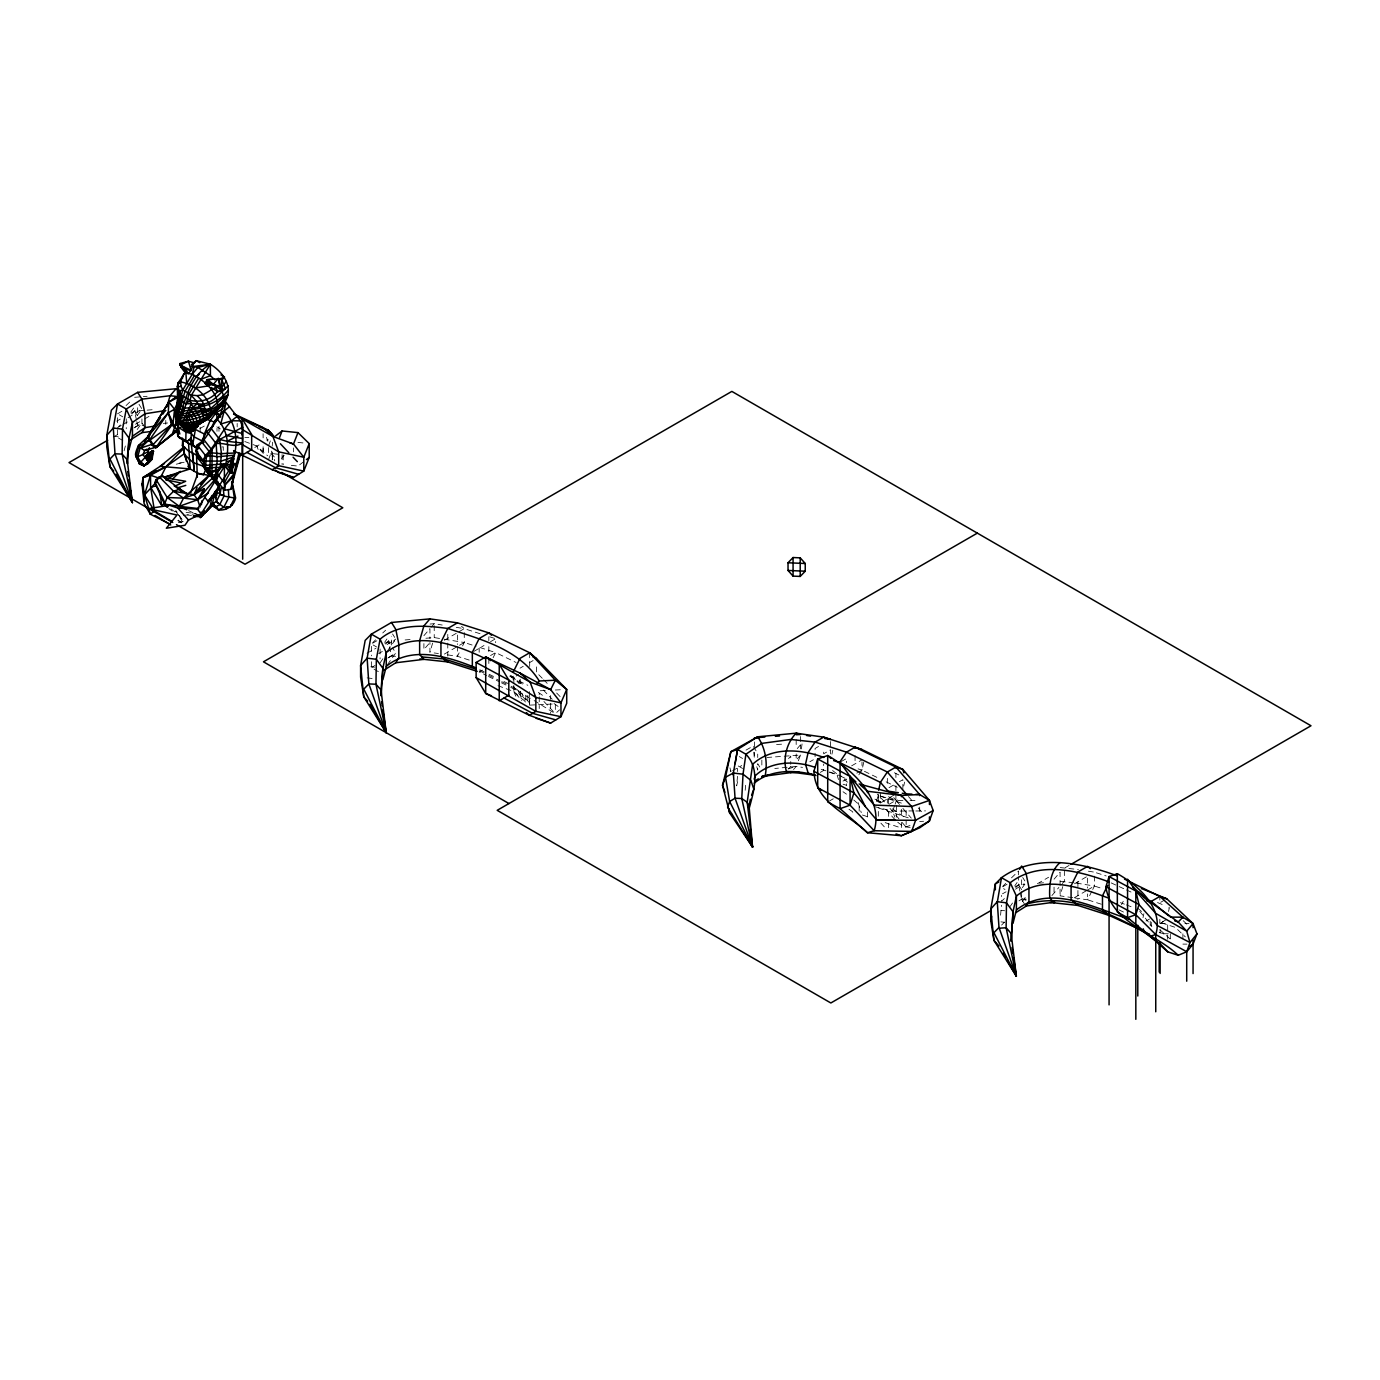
<?xml version="1.0" encoding="UTF-8"?>
<svg xmlns="http://www.w3.org/2000/svg" width="1380" height="1380" viewBox="0 0 1380 1380"><rect width="100%" height="100%" fill="white"/><g stroke="black" fill="none" stroke-linecap="round" stroke-linejoin="round"><path stroke-width="0.75" stroke-dasharray="5 3.75" d="M272.464 459.333L272.636 451.036M529.61 704.956L529.782 696.641M272.24 459.92L272.498 451.398M529.454 703.403L529.644 697.021M272.24 446.068L272.515 442.238M801.366 748.926L802.211 742.82M745.183 790.257L745.907 782.443M831.933 754.17L832.813 750.22M863.759 762.243L862 770.126L857.377 777.043M903.727 786.031L904.607 782.098M1143.002 917.648L1143.882 913.715M1168.532 911.473L1169.429 907.54L1166.773 909.075M737.576 781.753L736.644 785.841L737.576 775.577M1000.569 915.216L1001.501 905.245M124.114 450.811L125.718 444.567M432.613 643.115L429.939 652.326L429.939 642.528M1072.777 897.69L1060.082 895.844L1063.29 884.787M876.369 801.056L878.336 795.484L896.362 800.693L906.142 800.21M894.499 805.92L892.619 811.164L894.861 817.219M895.12 804.178L896.362 800.693L899.622 798.399M268.617 445.585L270.825 439.616L266.668 440.099M268.617 459.454L270.825 453.468L280.192 454.451M798.347 760.76L800.538 755.033L766.97 757.482M459.143 652.843L457.436 656.293L446.861 654.775M462.559 645.961L464.267 642.511L464.267 632.627M493.109 657.743L495.661 652.568L516.103 662.504M1091.856 891.204L1087.578 899.812L1074.899 897.983M1092.719 889.479L1094.426 886.046L1094.426 876.145M1121.543 904.711L1123.251 901.261M130.807 412.154L134.239 407.152M384.64 642.304L386.935 638.975M380.087 662.849L383.502 657.829M1014.8 885.822L1017.077 882.493M1010.229 906.367L1012.506 903.02M137.172 415.673L141.933 408.963L138.725 403.84M137.172 429.542L141.933 422.815L144.969 427.645M387.452 650.86L394.577 640.786M387.452 664.729L395.767 652.964L392.558 647.841M1022.356 887.668L1024.736 884.304M1022.356 901.52L1025.927 896.483L1025.927 900.398M281.537 458.47L284.194 455.262M423.902 635.68L429.939 628.676L429.939 638.578M431.009 627.434L434.217 623.708L442.221 625.036M428.731 643.925L423.902 649.549L423.902 643.598M788.584 758.638L790.757 756.102L790.757 764.33M797.261 748.564L800.538 744.752M788.584 768.919L790.757 766.383M800.538 755.033L796.174 760.104L796.174 753.946M793.517 769.54L796.174 766.469L802.505 767.384M1054.044 879.215L1060.082 872.195L1060.082 895.844M1051.922 895.551L1058.874 887.461M1062.22 883.58L1064.36 881.096L1064.36 869.21M1001.587 925.1L1004.467 922.116M126.08 405.565L131.79 400.062M122.768 440.479L117.524 437.46L117.524 427.662L120.371 424.919M131.79 413.931L134.636 411.171L145.038 410.326M372.79 642.58L375.636 639.82M382.76 632.954L385.624 630.212M385.624 644.063L388.47 641.321L394.714 640.82M1002.932 886.098L1005.779 883.355M1011.488 877.852L1018.613 870.987L1018.613 874.955M1004.364 898.587L1001.501 901.33L1001.501 895.396M1015.766 887.599L1018.613 884.839L1024.857 884.338M556.744 712.391L559.59 709.803M303.6 461.765L297.977 466.078L288.041 465.06M177.727 520.622L181.367 522.744L183.281 521.312L176.192 510.824M513.86 683.635L513.86 677.701L518.587 674.285M127.995 417.743L141.933 408.963M134.964 427.214L141.933 422.815M387.055 644.598L395.767 639.113M388.798 657.346L395.767 652.964M1015.456 889.22L1024.167 883.717M1018.94 900.881L1025.927 896.483M1174.708 927.188L1159.183 922.047L1160.131 923.444L1163.53 921.34M254.782 447.482L260.234 444.17M444.36 640.251L457.436 632.644L457.436 644.512M459.143 631.643L464.267 628.659L481.93 634.317M444.36 654.103L464.267 642.511L476.048 646.289M474.047 651.308L484 645.512M490.538 641.7L495.661 638.716L495.661 642.683M490.538 655.552L495.661 652.568L478.015 646.909M482.396 670.093L479.171 671.974L486.588 675.579M520.019 668.162L523.244 666.298M529.678 662.538L533.111 660.554M1074.503 883.769L1087.578 876.162M1074.503 897.638L1085.974 890.963M1087.578 890.014L1094.426 886.046L1102.275 888.548M117.524 413.81L123.01 410.619M117.524 427.662L121.181 425.54M123.01 424.471L128.513 421.297M133.998 427.921L137.655 425.799L144.072 425.195M199.945 428.559L205.12 425.558M376.844 640.769L371.358 643.943L371.358 655.828M378.689 653.568L382.346 651.446M378.344 671.629L371.358 667.61L375.015 665.488M387.832 658.07L391.489 655.948L395.767 655.534M1007.003 884.287L1001.501 887.478L1005.002 889.479M113.281 437.029L118.818 433.838M135.43 424.247L142.813 419.986M144.641 418.916L150.179 415.725M818.513 746.477L815.08 748.46L815.08 756.689M809.888 761.743L813.355 759.742M820.307 772.386L823.67 770.437L823.67 764.072M841.283 761.519L846.475 758.517L846.475 762.623M851.633 765.831L862 759.845M843.008 781.08L846.475 779.079L846.475 785.289L843.008 784.185L846.475 785.444M856.79 773.128L862 770.126L878.715 778.251M889.048 787.652L894.188 784.685M899.38 781.701L902.848 779.683L902.848 789.981M882.13 801.935L894.188 794.966M889.186 804.23L895.913 800.348L895.913 785.755M1037.432 883.717L1048.593 877.266M1065.343 867.606L1069.069 865.45M1165.031 899.777L1159.838 902.796L1159.838 896.431M1146.055 921.029L1149.523 919.028M1166.773 919.356L1159.838 923.358L1159.838 919.253M829.57 800.918L833.261 798.796M746.011 750.116L753.101 746.08L757.724 753.446L757.724 757.551M732.659 770.661L741.716 765.555M116.731 421.124L120.302 419.123M131.048 413.172L134.636 411.171L134.636 407.221M366.977 653.258L375.929 648.272M384.882 643.304L388.47 641.321L388.47 637.37M1002.501 893.792L1006.089 891.808M1015.042 886.84L1018.613 884.839L1018.613 876.921M910.006 825.516L902.244 828.104M178.365 522.623L183.281 521.312L175.536 511.256M788.084 768.867L796.174 766.469L774.801 768.47M176.261 464.198L184.454 462.197L176.347 463.577M221.921 447.034L223.267 446.792L223.267 451.208M183.35 515.499L195.857 513.636L183.368 512.014M163.288 423.384L167.567 422.987M1020.338 893.205L1021.649 899.467L1025.909 899.07M134.636 397.319L147.108 396.302M147.108 410.153L153.353 409.636M430.06 624.053L434.217 623.708M405.099 639.958L411.344 639.44M425.903 638.25L434.217 637.577L442.221 638.888M1060.202 867.572L1078.384 869.538M1039.416 883.148L1043.573 882.803M1060.202 881.441L1074.382 882.752M776.578 744.51L785.116 743.958M545.273 690.5L539.235 690.811L539.235 694.761M555.329 690.017L562.919 689.638M529.748 705.128L555.329 703.886L555.329 711.718M913.87 810.888L892.619 811.164L874.403 806.627M915.803 810.991L925.531 810.888M919.667 821.462L923.582 821.273M1160.131 923.444L1166.238 923.462M1184.92 923.548L1188.991 923.565M1168.274 933.76L1160.131 933.725L1160.131 929.62M1182.884 944.11L1186.955 944.127M244.829 437.495L248.9 437.581M910.006 800.4L917.735 800.797M910.179 827.327C899.173 827.62 892.36 816.046 885.719 809.042M297.977 442.411L303.6 442.997M391.489 655.948L395.543 656.363M1021.649 891.635L1021.649 899.467L1025.685 899.898M187.49 514.964L191.492 515.447M113.298 436.184L118.818 436.873M370.806 666.782L374.498 667.247M367.132 677.873L372.652 678.563M1000.966 910.3L1004.64 910.766M1000.966 921.857L1004.64 922.306M434.165 652.947L438.409 653.551M456.263 627.348L464.267 628.659L461.541 626.33M444.239 639.216L464.267 642.511M1088.406 871.194L1094.426 872.177M1076.383 883.079L1094.426 886.046M489.779 636.836L495.661 638.716M858.067 768.867L862 770.126L862 761.898M821.204 769.298L836.901 774.335L838.488 779.579M829.553 772.317L841.317 776.095M469.217 660.071L457.436 656.293L457.436 646.495M1096.376 872.816L1106.191 875.955M1101.326 904.21L1087.578 899.812L1087.578 893.947M901.364 803.108L878.336 795.484L878.336 801.711M908.23 817.84L878.336 807.938L878.336 816.236M885.201 822.653L901.364 828.017L901.364 819.703M1159.183 932.345L1167.687 935.157L1167.687 939.28M862.414 814.994L870.366 817.702M244.795 441.531L256.697 445.947L267.686 455.831M497.973 685.688L513.86 691.553L523.331 700.074M1120.405 902.641L1124.39 904.159M1126.391 904.918L1132.359 907.195M509.893 676.096L513.86 677.701L520.295 683.48L520.243 679.357M509.979 676.096L513.86 677.701L519.156 683.704M1157.527 902.537L1163.478 905.038M1111.228 882.924L1124.562 889.082M1126.477 889.962L1132.187 892.584M188.543 510.635L194.097 513.205M881.906 802.505L874.454 798.917L881.786 802.574M894.361 772.748L899.933 775.457M886.133 781.856L897.276 787.273M888.478 796.726L895.913 800.348L901.502 806.8M1118.973 909.869L1124.545 912.577M840.61 776.129L846.182 778.838M876.68 801.142L880.406 802.936L880.406 792.655M511.118 677.183L527.833 685.291M479.757 669.766L487.192 673.371M489.055 674.268L494.609 676.976M503.907 681.496L509.479 684.204M479.464 670.87L486.899 674.475M488.744 675.372L499.888 680.789M501.751 681.703L509.168 685.308M511.031 686.205L518.88 690.863M488.451 676.493L499.595 681.893M501.457 682.807L508.875 686.412M510.738 687.309L532.387 699.47M216.798 426.851L220.352 428.904M739.249 756.551L742.578 758.483M742.578 768.47L737.576 765.59L737.576 771.575M119.267 414.811L122.768 416.829M373.1 644.96L376.602 646.979M534.146 700.574L553.553 712.58M848.976 809.249L852.461 811.63L854.134 815.097M892.446 808.852L904.349 817.15M843.025 791.741L846.457 794.156M538.39 692.398L545.359 697.349M554.053 703.541L559.28 707.267M168.809 508.565L172.258 511.083M510.548 675.251L513.86 677.701M170.999 508.961L175.864 512.567M832.606 770.558L837.557 774.422M844.181 779.562L847.493 782.132M178.348 520.122L181.367 522.744M1137.793 908.195L1141.95 911.852M853.789 800.003L859.171 804.713L859.171 811.13M1159.838 929.723L1172.138 940.781M1177.606 929.568L1185.334 936.865M1183.195 920.702L1187.783 925.1M270.825 453.468L276.449 458.954M542.271 678.305L536.527 672.422L536.527 666.488M543.703 679.788L548.015 684.187M556.64 693.019L560.953 697.435M543.392 690.069L552.207 699.281M543.927 701.471L553.898 712.149M880.906 823.153L884.77 827.327M513.86 685.619L513.86 691.553L521.812 700.557M263.321 453.451L256.697 445.947L258.319 449.845M884.511 801.901L877.749 794.19L880.406 802.936M893.705 797.64L896.362 800.693L896.362 817.15M902.899 808.421L911.283 818.133M890.014 808.421L900.76 820.893M902.106 822.463L906.142 827.138L906.142 820.789M908.454 796.502L912.646 801.4M918.252 807.938L922.444 812.82M520.019 691.829L531.007 704.766M1139.725 911.317L1151.869 926.273M516.603 688.913L527.022 701.799M519.294 680.15L524.193 686.55M513.188 685.998L525.4 702.023M1022.718 877.508L1024.857 880.923M1021.649 889.669L1018.613 884.839L1019.906 891.118M1021.649 899.467L1025.771 906.056M759.776 767.021L757.724 763.727L757.724 770.092L756.602 766.193M392.558 633.989L394.697 637.405M175.571 510.79L178.814 516.034M179.883 517.776L182.039 521.261M513.86 691.553L516.275 697.4M266.461 437.356L267.841 441.272M271.308 451.088L274.758 460.886M858.153 802.591L861.258 812.648M729.986 767.866L730.848 771.679L730.848 767.694M390.626 651.774L388.47 641.321L391.489 646.15L391.489 636.249M136.361 419.537L134.636 411.171L137.655 416.001L137.655 406.099M136.792 421.625L137.655 425.799L137.655 421.883M753.739 752.238L754.377 758.396L754.377 752.221M263.08 433.734L263.132 437.874M520.191 679.202L520.208 683.238M520.26 691.294L520.295 697.349L520.295 691.414M200.152 427.265L200.152 432.734M1182.884 933.829L1182.884 939.987M1170.309 933.777L1170.309 939.935M1167.687 924.876L1167.687 931.034M1151.265 922.151L1151.265 926.256M1150.196 921.219L1150.196 925.463M1087.578 878.146L1087.578 888.047M1077.918 881.786L1077.918 899.57M1054.044 887.15L1054.044 893.067M1021.649 879.767L1021.649 887.685M919.667 807.059L919.667 811.181M906.142 810.491L906.142 816.667M901.364 809.336L901.364 815.563M895.913 773.404L895.913 777.527M888.634 798.899L888.634 807.197M888.634 811.354L888.634 817.564M888.634 823.791L888.634 827.638M887.34 778.355L887.34 784.53M887.34 798.934L887.34 803.177M867.468 812.009L867.468 818.409M855.065 755.619L855.065 763.847M830.605 741.56L830.605 747.736M830.605 753.894L830.605 749.789L823.67 753.791L823.67 749.668M800.538 736.523L800.538 748.874M796.174 739.542L796.174 747.77M761.846 760.018L761.846 766.193M754.377 741.94L754.377 748.115M550.655 695.52L550.655 699.436M550.655 703.386L550.655 713.288M539.235 696.745L539.235 708.578M529.678 652.74L529.678 666.505M529.403 691.673L529.403 703.559M527.85 695.313L527.85 703.248M525.78 695.158L525.78 701.109M513.188 676.114L513.188 680.064M488.831 636.818L488.831 640.734M488.831 646.651L488.831 654.568M488.831 658.519L488.831 666.35M479.171 648.324L479.171 652.274M447.776 634.352L447.776 656.035M434.217 625.692L434.217 637.577M380.087 648.98L380.087 658.881M371.358 661.727L371.358 667.61M293.491 447.931L293.491 451.864M283.211 454.917L283.211 464.818M282.072 454.641L282.072 464.439M272.24 452.002L272.24 457.936M268.617 447.568L268.617 455.486M237.17 423.436L237.17 426.903M218.972 426.317L218.972 431.992M217.005 428.3L217.005 431.336M165.79 420.4L165.79 424.35M141.933 418.865L141.933 426.731M126.253 418.847L126.253 428.731M117.524 417.761L117.524 425.678M263.132 451.726L263.097 445.688L263.132 451.726"/><path stroke-width="1.5" d="M186.334 371.03L178.037 382.967L177.278 386.676L179.469 390.92C184.73 401.27 166.497 421.366 183.471 424.988L176.192 418.658L178.71 394.163M178.365 434.735L178.382 416.398L182.126 412.327M205.793 469.217L203.516 474.893L197.892 473.357L190.164 468.924L184.075 453.865L182.419 438.047M222.111 403.253L224.854 401.994L223.094 402.632C213.417 414.017 192.355 428.731 177.52 420.314C174.605 409.291 179.504 398.078 177.278 386.676L181.142 386.435L182.798 390.023C194.476 395.267 203.119 408.601 203.809 421.072C197.392 425.144 189.371 432.423 181.97 425.73L181.436 424.419L183.92 428.835L189.336 432.302L193.304 431.026L196.012 426.299L209.691 417.346L224.854 401.994C234.238 387.625 223.008 371.876 210.364 364.234L196.27 360.68L191.423 364.648M197.65 451.726L198.341 458.747L205.396 467.803L211.157 471.701L211.157 476.548L215.66 478.825L218.109 482.534L218.109 485.898L215.66 482.914L215.66 470.097L217.195 461.524L216.194 443.653L206.724 431.491L213.158 426.023M228.183 385.882C219.368 393.283 210.726 406.841 197.513 403.615L193.286 406.79L189.25 413.034L192.959 418.813L194.822 427.179L191.026 428.611L190.871 431.802L189.336 432.302L187.094 428.766M215.66 482.914L211.157 476.548L215.66 478.825L213.107 479.343L218.109 482.534L215.66 482.914L211.916 477.514L211.916 472.719L205.396 467.803L206.431 456.728L219.696 439.478L242.57 427.248L240.413 420.848L226.01 402.356L223.681 402.977L219.851 417.226M206.724 431.491L201.635 441.807L210.139 452.726L210.071 471.374L209.484 470.563M185.024 427.628L184.972 429.784L188.698 430.301L189.336 432.302L188.957 430.681M204.775 466.716L193.856 462.852L189.923 459.868L184.075 453.865L184.247 448.086M209.76 471.805L207.897 472.961L203.171 466.302L209.674 475.048L209.76 471.805L207.311 468.096L203.171 466.302L203.171 464.111M177.761 387.09L178.037 382.967L180.59 381.915C195.632 384.434 211.192 398.216 211.037 414.449L208.621 418.416L196.426 425.834M178.003 430.94L177.813 436.132L179.089 437.632L196.27 447.707L197.323 477.187M182.522 378.241L182.609 375.998M226.01 402.356L224.181 411.102C235.842 422.78 238.395 441.41 233.876 456.884L225.492 465.319L211.916 472.719L212.123 450.277L202.946 438.495L201.635 441.807L197.219 444.912L196.202 451.467L198.22 455.538L205.982 465.37L225.82 463.68L220.731 466.233M164.462 463.525L143.054 477.514L144.072 503.459L150.351 514.205L170.12 524.245M191.354 433.51L190.871 439.875L194.252 471.115L192.734 453.106L188.525 451.07L182.384 445.361L182.781 439.133M232.237 472.667L233.289 456.228M214.711 379.811L210.416 375.653L210.364 364.234L197.84 367.442L192.182 374.308L182.798 390.023L179.469 390.92L181.229 395.267L189.923 400.286L191.354 403.685L182.367 423.108L179.417 422.246L176.606 413.603L178.21 391.937M178.831 423.419L177.986 427.007L185.972 432.182L191.354 433.527L193.683 436.632L202.653 441.238L204.361 434.045L195.408 429.439L192.993 443.101L193.528 445.757L198.168 448.586L193.528 445.757L190.923 439.427L188.336 440.599L191.078 437.702L192.2 442.825L190.871 440.048M177.986 427.007L177.813 436.132L188.543 443.273L190.164 468.924L164.065 477.204M216.194 443.653C224.888 442.152 234.152 448.655 242.483 443.084L242.57 427.248L241.5 425.782M179.486 395.197L177.244 388.936L181.091 405.755L177.589 415.794L181.367 417.968C198.996 416.087 217.005 410.429 227.855 395.042L223.474 397.285L210.605 408.618L182.936 413.759L179.038 411.499L178.055 408.756L179.486 395.197L177.226 390.971M127.581 463.507L129.013 438.133L132.428 422.401L126.253 409.049L117.524 403.995L111.349 410.24L106.778 435.373L106.778 446.93L109.952 466.716L132.376 502.544L127.184 459.764L129.013 438.133L122.51 429.163L126.253 409.049L141.933 399.165L170.068 395.732L178.02 396.595M381.225 695.624L382.846 668.282L386.262 652.55L380.087 639.182L371.358 634.144L365.183 640.389L360.611 665.522L360.611 677.062L363.785 696.866L386.21 732.677L381.018 689.914L382.846 668.282L376.343 659.295L380.087 639.182C398.682 623.156 425.023 625.347 447.776 628.469C481.206 639.492 519.518 649.221 539.235 680.995L555.329 680.219L566.714 689.465L566.714 703.317L560.953 716.703L550.655 723.103L536.078 718.273M998.982 946.042L993.945 940.384L990.754 909.041L997.274 901.692L1006.486 902.831L1013.006 911.801L1011.16 941.126L1013.006 911.801L1016.405 896.069L1010.229 882.717L1001.501 877.663L995.342 883.907L990.754 909.041L990.754 920.598L993.945 940.384L1016.353 976.212L1011.16 933.432L1006.124 927.774L1006.486 902.831L1010.229 882.717C1038.64 860.551 1078.487 870.521 1109.313 882.044M153.439 447.017L157.389 446.327L156.026 447.241L154.905 445.93L155.854 447.672L177.503 430.543L156.026 447.241L153.922 445.136M178.848 399.872L174.57 409.256L173.069 423.212L175.984 428.162M185.972 432.182L185.8 441.307L190.854 439.875M181.97 425.73L182.229 423.712L183.92 428.835L184.592 428.162L181.97 425.73L185.731 430.457L188.698 430.301M156.026 447.241L144.641 450.518L138.69 446.827L138.466 445.464L149.73 434.959L144.503 441.635M231.599 482.948L232.271 483.587L233.186 477.187M177.451 406.859L179.711 403.374L178.434 391.541M143.882 501.509L142.071 483.88L143.054 477.514L155.785 470.425M176.588 416.95L178.883 419.986L181.367 417.968L186.214 403.719L189.923 400.286L191.492 395.042L197.133 395.663L202.412 401.183L207.518 416.622L206.327 419.606L198.789 424.195L198.168 425.885C194.252 430.18 187.214 431.491 182.936 427.024L182.557 425.471L186.904 427.99M216.746 507.064L218.402 509.962L223.819 507.254L230.029 507.081L234.41 498.37L232.064 482.483L235.635 497.939C233.945 506.029 226.423 510.79 218.402 509.962L212.486 503.372L215.228 491.487L217.298 491.642L216.643 495.61M214.935 497.283L215.901 491.332L213.521 496.973L211.623 498.042L210.588 504.425L213.641 505.235L213.9 503.683L210.588 504.425L215.815 507.926L214.521 505.304L217.109 508.944M226.872 507.995L227.096 506.598M176.261 411.792L176.381 425.178M201.376 504.787L202.032 500.75M203.36 492.66L204.016 488.624L193.994 494.747L183.54 498.145L167.204 497.507L156.043 479.584L162.064 475.582L187.835 495.179M229.597 468.372L230.27 464.284M735.109 763.709L737.576 749.426L757.724 736.799L796.174 733.177L823.67 737.144L862 749.547L902.848 769.402L929.447 800.417L933.173 810.526L929.447 820.997L919.667 827.827L901.364 835.711L867.468 832.744C847.872 813.872 815.339 802.574 813.889 771.282L817.702 758.983L827.707 755.516C852.909 769.988 883.735 798.52 874.196 830.726L867.468 832.744L840.075 808.663L827.707 801.987L827.707 755.516L830.864 758.362M997.274 902.399L1001.501 877.663C1035.069 853.461 1080.747 862.345 1117.024 875.783M194.822 427.179L189.75 429.439L188.267 428.559L185.921 420.728L189.25 413.034M228.028 390.471C216.901 404.444 201.808 408.152 184.989 407.997L181.091 405.755L183.471 396.474L185.058 391.23L194.373 375.55M219.472 483.914L224.405 490.245L230.788 489.314L231.719 487.727L233.876 473.944L226.096 463.818L197.392 509.099L177.847 508.082L169.412 505.287L148.454 508.634L177.002 515.033L166.342 528.23L184.972 525.263L188.508 520.053L201.101 513.86L228.873 470.632L234.238 458.609M178.434 407.911L177.692 395.732L178.917 392.231M226.355 398.51C215.073 412.275 196.736 421.555 178.883 419.986C185.196 399.596 190.354 375.705 210.364 364.234L191.492 395.042M225.492 465.319C229.097 449.845 229.304 431.009 217.005 419.261L220.697 413.759L229.529 406.686M990.754 920.598L991.599 916.441M145.659 456.815L150.765 451.846L149.799 460.454L145.607 465.026L139.432 463.611L149.558 452.554L148.591 461.161L143.969 465.991L140.018 462.749M139.363 464.077L145.176 465.284L149.368 460.713L150.334 452.105L146.004 456.608L148.16 461.42L142.985 454.641L144.641 450.518L147.056 449.104M146.815 464.318L151.007 459.747L151.972 451.157L146.867 456.107M151.783 459.298L153.18 450.449L152.214 459.057L147.591 463.87L152.214 459.057M221.456 487.036L219.886 494.454L216.401 501.665L212.486 503.372M178.262 406.686L176.606 409.377L176.192 418.658L184.661 425.678L181.625 423.643M182.798 390.023L177.123 411.344L178.296 413.638C188.439 420.245 199.79 408.635 210.933 410.723M748.564 807.473L750.392 799.227M878.629 790.24L880.406 782.357L887.34 772.007L895.913 767.056L902.848 769.402L903.9 772.904M230.788 489.314L233.876 476.083L225.492 484.294L224.405 490.245L224.405 463.87M177.347 422.246L175.95 416.829L176.968 419.037M228.407 489.572L228.77 497.576L223.819 507.254L216.401 501.665L215.556 496.524L218.506 487.071M749.254 808.059C754.101 790.619 760.259 769.057 745.907 754.239L737.576 749.426L730.848 751.703L722.534 785.272L729.641 812.906L752.548 847.096L749.254 808.059L747.184 802.263L752.652 764.296C771.541 746.545 801.159 748.926 823.843 757.482M1155.75 1011.799L1155.75 934.571C1163.892 908.005 1138.155 885.305 1117.334 873.695L1109.072 876.559L1105.915 886.719C1110.624 922.685 1155.181 932.949 1178.209 955.288L1186.714 951.752L1193.062 944.144L1196.96 933.88L1193.062 923.565L1166.773 898.777L1141.415 888.548M239.12 452.571L232.599 478.895L240.396 453.382M129.013 449.673L132.428 436.253L132.428 422.401L144.969 413.776L165.79 410.498M382.846 679.823L386.262 666.402L386.262 652.55C415.087 629.591 455.745 644.391 485.329 658.605M1013.006 923.341L1016.405 909.92L1016.405 896.069C1042.763 874.109 1080.109 887.288 1108.451 898.087M183.471 424.988L179.297 424.333L178.227 421.09C190.526 431.06 207.173 417.536 217.212 409.929C220.403 394.059 204.878 380.639 192.182 374.308L194.304 366.356L210.364 364.234M232.271 483.587L240.586 453.554M149.73 434.959L148.385 435.597L149.696 439.375L138.69 446.827L136.172 456.625L139.432 463.611C150.023 469.856 137.983 460.955 137.828 456.314L140.053 448.379L149.696 439.375L152.87 444.084L152.214 445.291M179.659 393.317L182.557 401.597L186.214 403.719L189.198 393.628L198.72 378.068M166.859 406.807L170.068 395.732L176.105 388.729L137.655 392.351L117.524 403.995L113.298 428.024L115.006 453.796L132.376 502.544L130.548 490.159M179.711 403.374L178.952 405.944L180.107 408.808L184.006 411.05L199.876 408.411L205.534 408.704M177.485 421.538L176.571 415.966L176.761 419.865M754.187 779.165L755.222 775.767C770.937 760.725 795.777 760.604 815.304 767.418M151.127 513.688L150.351 514.205L144.52 494.885L150.506 475.272L166.031 466.699L184.075 453.865M855.876 781.839L850.08 776.457L817.702 758.983L817.702 787.704L850.08 805.178L853.909 792.879L850.08 776.457L840.075 762.191L840.075 808.663L850.08 805.178L874.196 830.726L911.663 831.416L929.447 820.997L929.447 816.874M187.956 415.432L193.148 426.731L192.941 428.283L190.63 429.128L186.852 428.68L182.574 424.402L178.365 422.677L176.209 419.123L177.451 415.484M180.832 366.977L184.609 367.839L185.351 372.997L180.832 366.977L180.038 363.544L184.937 369.305L191.165 370.358L193.787 362.716L188.439 361.198L180.038 363.544L180.142 365.096L188.077 373.652L191.165 370.358L188.439 361.198L180.142 365.096L184.609 367.839L188.077 373.652M179.831 433.993L178.4 428.49L178.382 416.398L172.949 432.182L183.523 425.54M896.017 833.934L901.364 835.711L911.663 831.416L915.596 820.272L911.663 806.524L901.364 795.415L859.171 783.978M1186.714 981.197L1186.714 951.752L1189.974 942.54L1196.96 933.88M176.864 411.464L176.433 414.932L176.123 411.274L177.33 409.291M190.837 492.557L197.892 473.357L209.087 475.375L193.994 494.747L173.587 491.263L159.062 476.618M751.6 795.156L753.842 789.136L750.858 780.373L743.027 774.215L733.349 773.024L725.518 777.233L722.534 785.272L724.931 792.275M176.278 421.952L178.382 416.398M279.554 437.546L282.072 430.974L297.977 432.613L309.206 443.584L309.206 457.453L303.79 471.098L293.491 477.48L278.915 472.65L275.413 470.183M297.977 432.613L293.491 444.015L303.79 457.229L303.79 471.098L278.674 465.716L242.087 444.464L242.087 455.176L272.24 469.735L293.491 477.48M309.206 443.584L303.79 457.229L278.674 451.846L242.087 429.335M139.811 445.274L138.466 445.464C131.152 461.524 138.604 456.763 147.815 451.812L149.471 447.707M156.043 479.584L154.767 482.724L164.513 504.149L167.084 507.305M200.652 484.38L209.087 475.375L187.732 494.04L179.918 489.072L173.587 491.263L167.204 497.507L164.513 504.149L167.774 506.822M240.413 420.848L231.719 420.779L220.714 424.022L224.181 411.102C213.71 421.573 208.846 436.046 198.341 446.275L196.202 451.467L203.222 460.471L205.396 467.803L220.214 467.389M177.606 411.033L176.054 414.742L175.139 409.688M237.17 416.484C222.611 426.11 217.712 443.894 205.396 455.331L203.222 460.471L206.051 461.058L221.231 461.11L233.876 456.884M200.1 507.012L197.616 499.75L193.994 494.747L197.081 487.468M204.361 434.045L209.95 420.986L216.022 412.775L223.025 408.721M233.876 473.944L225.492 484.294L224.405 482.827L235.152 463.456L224.405 465.422M200.307 517.811L204.188 510.997M513.188 672.146L520.019 658.364L529.678 652.74L536.527 658.571L566.714 689.465L560.953 702.851L560.953 716.703L535.837 711.338L476.135 677.597L476.135 662.469L485.708 656.932L520.157 673.164L550.655 689.638L560.953 702.851L535.837 697.469L508.806 680.116L476.135 662.469M1107.605 885.494L1102.482 895.827L1102.482 909.679L1109.313 915.492L1145.538 932.052M193.373 516.465L201.497 516.655L204.378 510.893M210.139 499.37L212.054 495.524M223.215 487.727L224.009 496.075L219.61 504.787L214.78 507.098L211.985 504.735M160.891 476.79L166.031 466.699L184.817 447.224M220.697 413.759L214.745 421.004L211.019 428.335L219.696 439.478L221.456 453.709L220.11 468.527L215.66 474.461L211.916 475.341M181.229 397.837L178.296 401.666L178.003 406.117M215.228 491.487L211.623 498.042L213.02 498.352M167.756 506.564L164.513 504.149L179.297 506.322L197.616 499.75L204.016 488.624M176.951 429.818L155.854 447.672L152.352 445.412L147.608 436.701L168.86 402.011L178.52 395.732M185.765 425.437L186.852 428.68L190.63 429.128L186.8 417.881M129.737 440.306L141.933 432.613L144.969 427.645L144.969 413.776L141.933 399.165L137.655 392.351M383.571 670.439L395.767 662.762L398.803 657.777L398.803 643.925L395.767 629.315L391.489 622.484L371.358 634.144L367.132 658.157L368.839 683.928L386.21 732.677L382.846 709.993M1019.63 869.331L1021.649 866.019L1025.927 872.833L1028.945 887.444L1028.945 901.312L1025.927 906.281L1015.456 912.87M222.077 465.302L217.005 473.323L217.005 478.895M149.126 435.356L153.697 428.283M155.975 424.764L160.546 417.692M162.823 414.155L165.1 410.636M833.658 760.622L839.54 762.519L846.475 752.152L855.065 747.201L862 749.547M184.299 424.212L184.109 426.127L190.975 427.645L200.738 422.918L199.496 416.588L190.63 403.271L189.923 400.286C200.307 402.805 210.536 399.889 217.609 391.627L222.387 390.971L225.44 388.522L221.266 378.586L207.276 379.655L204.809 383.312L208.001 385.399M177.83 385.141L180.176 381.691M178.9 396.957L168.86 402.011L168.239 412.81L173.069 423.212L155.854 447.672L157.389 446.327M216.712 408.894L208.621 418.416L204.016 421.383M180.487 422.987L180.159 421.832L181.004 425.316L183.592 423.384M205.862 470.028L207.311 468.096L203.999 467.354L203.999 465.129M222.939 385.865L226.32 381.415M222.007 380.138L224.474 376.964L220.972 374.929M193.493 515.689L201.497 516.655L211.968 503.407M194.408 362.992L196.27 360.68L199.772 362.699M152.3 507.409L144.52 494.885L156.906 481.413M221.266 378.586L222.387 390.971L219.8 386.521L204.809 383.312L207.897 382.553L213.4 384.296L218.264 378.413L222.387 390.971L207.276 379.655L211.278 379.345M207.362 419.123L212.762 412.62C220.662 409.705 226.682 399.976 221.99 391.868M537.13 683.531L539.235 680.995M1124.545 879.146L1159.838 896.431L1182.884 917.183L1193.062 923.565L1186.714 931.172L1189.974 942.54L1157.872 925.842L1138.983 904.573L1105.915 886.719M234.462 455.176L217.246 456.78L210.071 455.538L206.431 456.728L203.222 460.471L206.051 461.058M173.587 491.263L183.54 498.145L197.616 499.75L217.954 475.928M550.655 723.103L529.403 715.34L485.708 693.467L485.708 656.932L530.093 682.1L550.655 689.638L555.329 680.219L529.678 652.74L488.831 632.903L457.436 622.846L429.939 618.878L423.902 625.882L419.641 640.648L419.641 654.5L423.902 659.347L447.776 661.917L477.204 671.353M761.76 776.543L790.878 772.61M1060.082 862.569C1050.387 870.677 1049.042 885.736 1049.783 898.018L1054.044 902.865L1077.918 905.435L1109.313 915.492M1025.771 906.056L1054.682 902.123M149.558 452.554L146.004 456.608L149.799 460.454M150.144 453.434L144.797 457.315L151.972 451.157L147.643 455.659M207.793 501.095L212.054 496.455M216.298 491.815L219.127 488.71M145.228 457.073L149.126 452.812L148.16 461.42L146.211 458.522M148.85 454.952L152.749 450.691L148.419 455.21L153.767 451.312M183.333 420.848L184.817 423.643L183.902 424.643L177.986 421.245M152.352 445.412L171.638 424.609L171.12 420.486M788.032 562.764L793.069 557.537L800.21 557.848L805.247 563.506L805.247 571.199L800.21 576.426L793.069 576.116L788.032 570.457L788.032 562.764L805.247 563.506M997.274 901.692L998.982 927.463L993.945 932.69L1016.353 976.212L1013.61 957.634M195.943 514.067L201.497 516.655L213.469 504.286M205.292 512.653L212.572 505.166M1170.309 917.131L1182.884 917.183L1178.209 921.995L1174.708 920.84M193.373 363.613L196.27 360.68M196.547 376.809L199.445 373.911M183.437 408.549L181.263 413.741M179.486 416.881L180.228 414.759M178.883 419.986L179.969 418.899M179.417 422.246L180.504 421.159L176.192 418.658M178.607 423.66L182.126 425.006L181.988 424.143M179.969 423.746L188.025 427.559M182.936 427.024L184.04 425.92L184.972 429.784L182.66 427.058M183.368 428.059L185.903 425.575M185.903 427.024L187.37 425.558M186.231 427.179L184.834 428.559L185.731 430.457L190.871 431.802L193.304 431.026L193.217 427.697L197.858 424.264L195.925 417.519L190.992 409.895M186.145 428.024L188.267 428.559M185.731 430.457L186.766 429.422L187.163 431.043L188.698 429.611L191.061 430.974L193.562 430.25L198.168 425.885M187.283 429.542L188.405 428.438M172.776 478.843L180.349 471.356L166.031 479.93M187.732 494.04L183.54 498.145L179.297 506.322L186.697 509.772M208.07 501.63L212.486 497.318M215.194 387.694L202.929 394.801L197.133 395.663M193.994 494.747L217.885 473.357M225.199 509.393L228.218 506.857M184.316 446.672L160.132 466.354L190.164 468.924L187.887 466.233M139.898 463.87L135.775 456.435L137.172 455.78M275.655 435.908L282.072 430.974M306.412 459.609L309.206 457.453M148.419 455.21L152.559 452.019L146.004 456.608L150.938 452.985M215.263 421.625L217.005 419.261M150.351 514.205L154.525 510.997L172.121 521.554M214.745 421.004L218.143 418.485M166.031 466.699L143.054 477.514L150.506 475.272L150.627 487.278L161.753 505.615L164.772 503.389M171.638 424.609L148.937 440.858L168.239 412.81L174.57 409.256L168.86 402.011L147.608 436.701L168.239 412.81L171.638 424.609L175.622 428.524M206.517 418.468L190.526 426.196L182.574 424.402M132.428 436.253L144.969 427.645L155.371 425.989M386.262 666.402C411.74 645.133 448.707 656.656 476.048 667.955M754.222 783.184C770.989 769.091 795.967 769.454 815.994 775.543M1016.405 909.92C1050.456 883.269 1094.582 908.247 1129.909 919.391M237.947 436.132L226.976 441.255L219.696 439.478M191.026 428.611L189.75 429.439L190.63 429.128M197.616 499.75L208.484 492.867M272.24 469.735L278.674 465.716L278.674 451.846L272.93 436.477L262.994 427.541L234.29 414.017M754.757 781.063L758.31 778.872M1189.681 946.249L1193.062 944.144M211.52 384.002L208.415 385.882L195.408 387.97M751.548 840.834L752.548 847.096L735.057 798.227L729.641 801.504L727.571 807.11L752.548 847.096L747.184 802.263L741.767 798.52L735.057 798.227L733.349 773.024L737.576 749.426L737.576 750.479M767.901 774.87L761.846 776.664L765.193 775.629C767.78 762.519 765.365 747.857 757.724 736.799L730.848 751.703L725.518 777.233L729.641 801.504L752.548 847.096L741.767 798.52L743.027 774.215L745.907 754.239L761.846 743.372L790.757 739.456L815.08 742.095L846.475 752.152L887.34 772.007L906.142 793.845L911.938 794.138M140.501 448.12L152.87 444.084M149.282 454.71L147.815 451.812M151.007 459.747L151.541 451.398M457.436 622.846L447.776 628.469L440.945 642.235L440.945 656.104L447.776 661.917L444.205 660.002M1090.321 868.693L1087.578 866.364L1077.918 871.988L1071.087 885.77L1071.087 899.622L1077.918 905.435M107.744 440.22L69 462.593L172.759 522.502M977.333 533.129L497.18 810.336L830.846 1002.984L990.892 910.576M796.346 734.764L800.538 734.471L796.174 733.177C786.566 742.871 782.84 758.345 786.393 771.455L815.252 775.284M1070.932 864.38L1311 725.759L731.849 391.403L263.459 661.814L508.961 803.557M1147.453 899.622L1151.265 901.381L1159.838 896.431L1166.773 898.777M933.173 810.526L915.596 820.272L876.749 820.151L853.909 792.879L813.889 771.282M998.913 881.923L995.342 883.907L995.342 889.841M192.182 374.308L185.886 372.876L183.626 374.049L180.59 381.915L181.142 386.435M219.472 379.5L224.474 376.964M205.172 469.148L207.311 468.096L207.897 472.961M174.466 486.295L185.679 481.275L164.979 477.739M198.806 406.358L203.722 404.219M211.209 387.47L217.609 391.627L225.44 388.522M200.893 379.328L210.416 375.653L197.84 367.442L191.303 366.097M210.605 408.618L201.963 411.706L206.569 411.378M212.658 471.166L215.66 470.097M929.447 804.523L929.447 800.417L911.663 806.524L874.196 805.092L850.08 776.457L850.08 805.178M1186.714 951.752L1155.75 934.571L1150.196 936.244L1127.563 917.614L1117.334 912.094L1117.334 873.695M177.744 487.796L185.783 485.381M178.693 396.664L173.173 398.872M163.996 477.342L171.896 475.082M186.334 427.369L185.144 427.697L183.488 425.799L184.661 425.678M156.785 485.657L150.627 487.278L154.198 509.03M215.556 496.524L213.521 496.973L216.332 497.594M202.36 442.687L203.999 442.411M197.478 448.448L197.219 444.912L206.431 456.728M198.22 455.538L197.685 454.727L198.341 458.747L201.014 460.523M209.484 451.846L211.157 451.588M220.179 453.675L234.997 453.002L233.996 451.657M227.614 461.317L231.719 460.713M1027.427 903.797C1068.724 892.963 1109.175 912.508 1144.313 932.328L1149.523 934.088M141.933 432.613L151.99 431.388M395.767 662.762L423.902 659.347L419.848 658.916M203.584 415.328L211.037 414.449M391.489 622.484L429.939 618.878M754.377 737.834L764.865 737.058M775.353 736.299L779.545 735.989M790.757 772.748L798.986 772.162M860.551 785.186L867.468 791.258L901.364 795.415L919.667 794.535L929.447 800.417M197.513 403.615L186.214 403.719M876.749 820.151L895.637 820.307M221.456 453.709L210.139 452.726M178.831 423.125L177.968 422.987L182.195 424.971M788.032 570.457L805.247 571.199M998.982 928.205L1006.124 927.774L1016.353 976.212L1007.331 960.549M915.803 794.345L919.667 794.535L919.667 795.622M242.483 443.084L226.976 441.255M421.763 656.914L444.36 659.002L475.755 669.059L472.339 666.161L472.339 652.292L479.171 638.526L488.831 632.903L491.573 635.231M1050.008 902.434L1054.044 902.865M198.772 508.599L179.297 506.322L167.204 497.507M191.061 430.974L185.179 429.68M182.746 424.298L186.956 424.816M218.109 482.534L215.056 482.155L218.109 485.898M242.483 438.564L226.027 435.459M888.634 791.206L898.363 792.672M902.244 793.259L906.142 793.845M806.541 735.471L810.56 736.144M824.585 738.49L830.605 739.49L823.67 737.144L815.08 742.095L808.145 752.462L805.506 764.279L808.145 773.042L815.08 775.388M242.035 433.441L224.405 428.766M141.812 464.267L145.607 465.026L139.397 463.818L144.4 465.733M166.049 479.774L180.073 482.827M216.401 501.665L218.023 503.234M231.012 504.89L232.133 505.149M258.991 426.575L266.185 429.87M215.125 422.28L204.154 418.451M298.632 474.289L275.465 467.716L246.865 452.399M555.795 719.894L532.611 713.339L504.028 698.021M217.212 492.401L224.009 496.075L235.083 498.128M289.852 442.808L293.491 444.015L272.93 436.477L233.617 414.052M1143.33 930.224L1167.687 951.803L1178.209 955.288M150.506 475.272L160.046 478.463M213.4 384.296L219.8 386.521L218.264 378.413M1146.763 900.76L1150.196 901.951L1178.209 921.995L1186.714 931.172L1155.75 913.388L1135.826 890.997L1127.563 879.215L1127.563 917.614L1135.826 914.733L1138.983 904.573L1135.826 890.997L1109.072 876.559L1109.072 1004.881M199.859 456.866L192.751 453.089M491.47 695.761L485.708 693.467L476.135 677.597M242.087 427.179L242.087 418.623L268.169 430.025L273.809 435.959M180.142 365.096L191.165 370.358M919.667 794.535L895.913 767.056L855.065 747.201L855.065 748.288M839.54 762.519L880.406 782.357L888.375 791.534M532.801 656.759L536.527 658.571M217.557 419.003L216.022 412.775L219.696 414.656M219.403 404.961L222.991 406.79M193.528 445.757L198.893 448.517M1109.072 900.295L1135.826 914.733L1155.75 934.571M233.617 450.605L242.087 455.176L251.66 449.639L251.66 434.493L242.087 418.623M281.675 472.46L342.809 507.771L245.019 564.23L176.468 524.641M176.606 413.603L179.193 415.121M175.984 417.812L177.416 418.623M189.095 425.368L190.526 426.196M184.817 423.643L181.953 421.987L180.935 422.953L180.504 421.159M176.209 419.123L177.744 420.02M189.44 426.765L190.975 427.645M182.229 423.022L187.697 426.179M176.64 420.21L177.986 420.986M189.664 427.731L191.009 428.507M183.488 425.799L184.868 426.593M155.129 515.447L170.741 524.969M185.8 441.307L177.813 436.132L176.812 429.077M817.702 787.704L821.186 790.102M732.349 814.787L729.641 812.906L728.726 808.715M524.935 676.649L520.157 673.164L530.093 682.1L535.837 697.469L535.837 711.338L529.403 715.34L526.366 712.615M485.708 656.932L490.676 660.589M1160.131 973.469L1160.131 944.024L1144.313 932.328L1143.261 928.809M222.697 495.075L224.009 496.075M221.956 495.265L219.886 494.454L219.179 484.311M167.67 480.533L162.771 476.117L159.597 477.17L156.613 480.482L155.233 483.759L156.492 485.294L155.975 484.225M174.26 485.726L182.488 492.212L179.918 489.072M1151.265 901.381L1168.722 915.82M187.611 442.497L188.543 443.273L183.954 439.358M216.022 412.775L220.748 416.777M1138.466 891.756L1150.196 903.072M1132.98 887.15L1150.196 901.951M1143.33 895.931L1146.383 898.76M177.847 508.082L188.508 520.053M288.817 452.761L280.416 443.774M293.078 457.211L297.338 461.645M1159.183 972.072L1159.183 942.626L1167.687 951.803M268.169 430.025L272.24 434.596M367.58 701.109L363.785 696.866L360.611 665.522L367.132 658.157L376.343 659.295L375.964 684.239L386.21 732.677L369.857 704.3M113.746 470.959L109.952 466.716L106.778 435.373L113.298 428.024L122.51 429.163L122.13 454.106L132.376 502.544L116.024 474.151M209.674 475.048L207.311 472.202L207.311 468.096M162.064 475.582L163.271 477.066M215.832 471.891L224.405 482.827M225.181 465.871L230.788 473.081M225.009 466.147L230.788 473.323L230.788 460.851M204.947 497.369L208.639 502.113M197.392 509.099L201.101 513.86M209.484 467.199L210.139 468.096M211.157 471.701L211.916 472.719M1159.183 942.626L1160.131 944.024M146.435 456.366L149.368 460.713M142.019 463.094L143.969 465.991M1003.156 953.287L1005.244 956.909M850.08 776.457L865.329 806.524M157.372 487.123L166.204 505.477M177.347 392.42L179.21 396.491M217.609 391.627L214.797 385.262L207.897 382.553L207.276 379.655M177.434 393.662L178.313 398.044L177.485 394.594M190.923 439.427L192.2 442.808M998.982 927.463L1016.353 976.212L1014.611 971.106M384.158 726.708L386.21 732.677L363.785 689.155L368.839 683.928L375.964 684.239L381.018 689.914L381.018 695.675M130.324 496.559L132.376 502.544L109.952 459.023L115.006 453.796L122.13 454.106L127.184 459.764L127.184 463.611M177.347 424.988L175.674 416.691M182.384 445.361L186.472 461.351M232.064 482.483L232.392 483.707M202.084 369.892L202.36 371.013M186.334 426.593L186.852 428.68M179.038 423.229L179.297 424.333M142.071 483.88L144.52 494.885M181.229 395.267L182.557 401.597M749.858 830.38L750.53 834.572M1012.075 947.318L1012.989 953.511M381.622 701.73L382.243 705.853M127.788 471.581L128.409 475.72M129.013 479.843L129.927 486.036M159.701 491.263L161.753 505.615M216.074 473.668L216.781 478.981M174.57 409.256L175.501 418.019M201.049 512.084L201.497 516.655M185.886 372.876L186.714 382.95M223.681 402.977L223.974 406.807M733.505 775.318L733.349 773.024L733.349 773.904M208.932 472.253L209.122 476.411M177.071 413.12L177.106 414.086M1193.062 923.565L1193.062 927.688M1193.062 940.039L1193.062 973.59M1182.884 917.183L1182.884 918.252M1137.793 925.238L1137.793 996.015M1135.826 890.997L1135.826 1019.32M1001.501 877.663L1001.501 878.801M911.663 830.432L911.663 831.416M901.364 795.415L901.364 796.726M895.913 767.056L895.913 768.125M867.468 791.258L867.468 792.603M800.21 557.848L800.21 576.426M793.069 557.537L793.069 576.116M757.724 736.799L757.724 737.869M242.673 423.677L242.673 559.193M242.087 431.216L242.087 435.011M231.719 457.781L231.719 473.185M231.719 481.499L231.719 487.727M508.806 695.244L499.232 700.781L499.232 664.246L508.806 680.116L508.806 695.244M192.079 444.36L191.475 442.135L192.079 444.377"/></g></svg>
